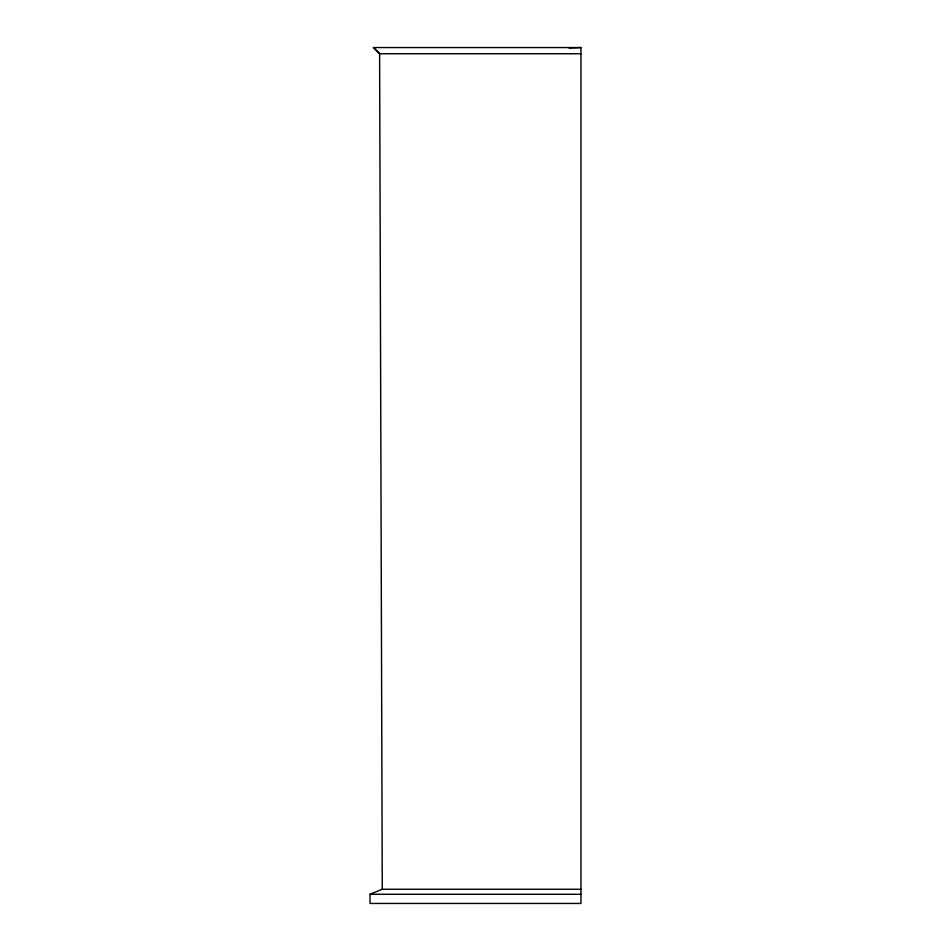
<?xml version="1.0" encoding="UTF-8"?>
<svg xmlns="http://www.w3.org/2000/svg" width="951" height="951" viewBox="0 0 951 951"><rect width="100%" height="100%" fill="white"/><g stroke="black" fill="none" stroke-linecap="round" stroke-linejoin="round"><path stroke-width="1.43" d="M580.954 53.743L379.604 53.743L373.47 47.55L580.954 47.55L580.954 903.45L370.046 903.45L370.046 894.285L382.266 889.256L580.954 889.256M569.09 48.037L580.954 47.55M370.046 894.285L580.954 894.285M373.47 47.55L379.604 53.66L382.266 889.256"/></g></svg>
